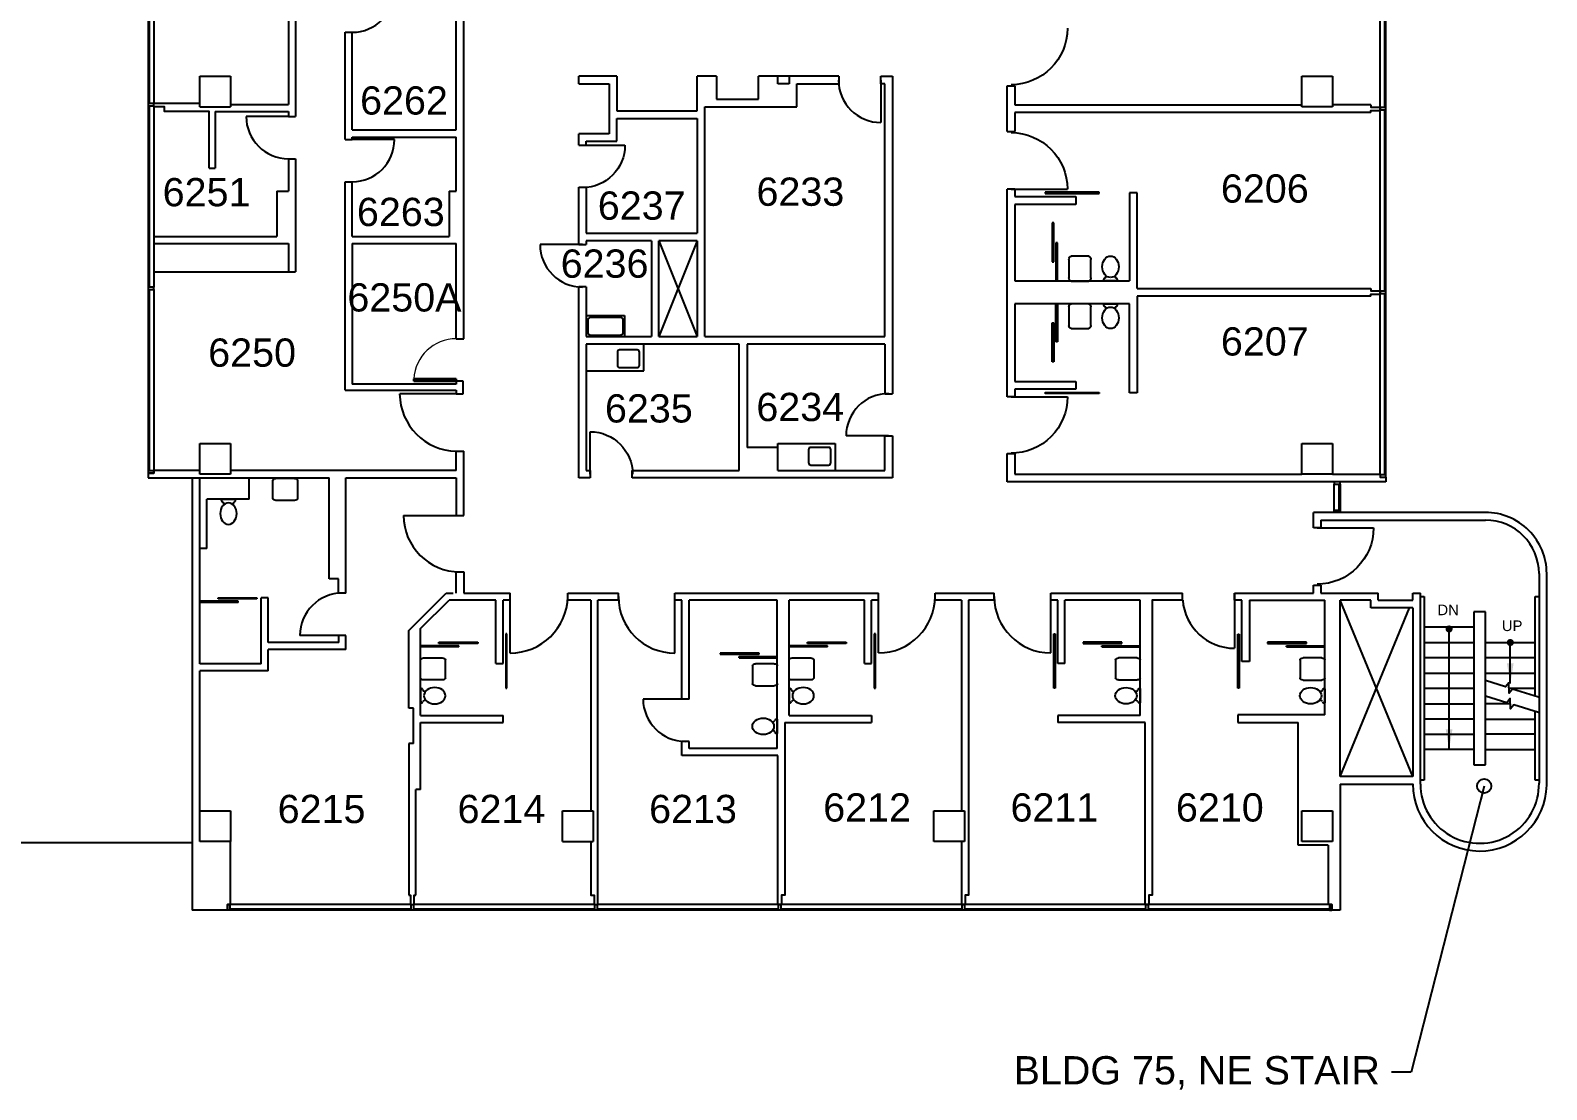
# Model space of a CAD drawing. Extents: x 2546 to 7662, y 1483 to 4928.
# Drawn here: x 6374 to 7662, y 1508 to 2408 of the extents above; entities that cross this region are included whole.
import ezdxf

# ---------------------------------------------------------------- set-up
doc = ezdxf.new("R2010")
doc.units = 0
doc.header["$LTSCALE"] = 150
doc.header["$MEASUREMENT"] = 0
doc.layers.get('0').update_dxf_attribs({"linetype": 'CONTINUOUS'})
for name, color, linetype in [('A-ANNO-TEXT', 4, 'CONTINUOUS'), ('A-ANNO-TEXT-STAIR', 4, 'CONTINUOUS'), ('A-ANNO-TX192', 4, 'CONTINUOUS'), ('A-COLS', 5, 'CONTINUOUS'), ('A-DOOR', 2, 'CONTINUOUS'), ('A-FLOR-CASE', 3, 'CONTINUOUS'), ('A-FLOR-HRAL', 1, 'CONTINUOUS'), ('A-FLOR-PFIX', 2, 'CONTINUOUS'), ('A-FLOR-STRS', 2, 'CONTINUOUS'), ('A-GLAZ', 2, 'CONTINUOUS'), ('A-GLAZ-SILL', 1, 'CONTINUOUS'), ('A-ROOF-LEVL-FINE', 1, 'CONTINUOUS'), ('A-SHFT', 1, 'CONTINUOUS'), ('A-WALL-FULL', 6, 'CONTINUOUS'), ('A-WALL-PRHT', 3, 'CONTINUOUS')]:
    doc.layers.add(name, color=color, linetype=linetype)
doc.styles.add('ARIAL', font='arial.ttf')
doc.styles.get("Standard").update_dxf_attribs({"font": 'simplex'})
doc.dimstyles.new('DIM-96', dxfattribs={"dimscale": 96, "dimtxt": 0.18, "dimasz": 0.18, "dimexe": 0.18, "dimexo": 0.0625, "dimgap": 0.09, "dimtad": 0, "dimtih": 1, "dimtoh": 1, "dimdec": 4, "dimzin": 0, "dimdsep": 46, "dimlunit": 4, "dimtxsty": 'Standard', "dimcen": 0.09, "dimadec": 0, "dimazin": 0, "dimtfac": 1, "dimtdec": 4, "dimtofl": 0, "dimtmove": 2, "dimatfit": 3, "dimfxl": 0, "dimtolj": 1, "dimtzin": 0, "dimarcsym": 0})
doc.dimstyles.new('DIM1-4', dxfattribs={"dimscale": 48, "dimtxt": 0.09375, "dimasz": 0.125, "dimexe": 0.125, "dimexo": 0.09375, "dimgap": 0, "dimtad": 1, "dimdec": 4, "dimzin": 7, "dimdsep": 46, "dimlunit": 4, "dimtxsty": 'Standard', "dimcen": 2.25, "dimdle": 1.5, "dimadec": 0, "dimazin": 0, "dimtfac": 1, "dimtdec": 4, "dimtix": 1, "dimtofl": 0, "dimtmove": 2, "dimatfit": 3, "dimfxl": 0, "dimtolj": 1, "dimtzin": 0, "dimarcsym": 0})

# ---------------------------------------------------------------- blocks, each defined once
blk = doc.blocks.new('SINK', base_point=(7666.5, 954))
for p, q in [((7672.5, 954), (7660.5, 954)), ((7659, 952.5), (7659, 943.5)), ((7674, 943.5), (7674, 952.5)), ((7660.5, 942), (7672.5, 942))]:
    blk.add_line(p, q)
for centre, start, end in [((7660.5, 952.5), 90, 180), ((7672.5, 952.5), 0, 90), ((7660.5, 943.5), 180, 270), ((7672.5, 943.5), 270, 0)]:
    blk.add_arc(centre, 1.5, start, end)
blk = doc.blocks.new('ELLIPSE', base_point=(7228, 910))
blk.add_circle((7228, 910), 6)
blk = doc.blocks.new('endglaz')
blk.add_line((0, -4), (154, -4))
blk.add_lwpolyline([(156, -5), (156, 0), (154, 0), (154, -5)], close=True)
at = {"layer": 'A-GLAZ-SILL'}
for p, q in [((0, 0), (154, 0)), ((0, -5), (154, -5))]:
    blk.add_line(p, q, dxfattribs=at)
blk = doc.blocks.new('Single-Flush - 36_ x 84_-0-EXPANDED FLOOR PLAN')
at = {"layer": 'A-DOOR', "lineweight": 30}
for p, q in [((16, -3), (16, -39)), ((18, -3), (16, -3)), ((18, -3), (18, -39)), ((18, -39), (16, -39))]:
    blk.add_line(p, q, dxfattribs=at)
at = {"layer": 'A-DOOR', "lineweight": 9}
blk.add_arc((18, -3), 36.1, 180, 266.8211, dxfattribs=at)

msp = doc.modelspace()

# ---------------------------------------------------------------- linework, layer by layer
at = {"layer": 'A-ANNO-TEXT', "const_width": 3}
for points in [[(7579.1, 1898, 1), (7579.1, 1901, 1)], [(7631.1, 1886.5, 1), (7631.1, 1889.5, 1)]]:
    msp.add_lwpolyline(points, format="xyb", close=True, dxfattribs=at)
at = {"layer": 'A-ANNO-TEXT', "linetype": 'Continuous'}
for points in [[(7655.1, 1841.6), (7632.9, 1848.5), (7630.2, 1845), (7629.8, 1853.8), (7627.1, 1850.3), (7610, 1855.6)], [(7655.1, 1828.6), (7634, 1835.1), (7631.3, 1831.6), (7630.9, 1840.4), (7628.3, 1836.9), (7610, 1842.5)]]:
    msp.add_lwpolyline(points, dxfattribs=at)
at = {"layer": 'A-COLS'}
for p, q in [((6518, 2343), (6518, 2369)), ((6518, 2369), (6544, 2369)), ((6544, 2369), (6544, 2343)), ((7454, 2343), (7454, 2369)), ((7454, 2369), (7480, 2369)), ((7480, 2369), (7480, 2343)), ((6518, 2343), (6544, 2343)), ((7480, 2343), (7454, 2343)), ((6518, 2031), (6518, 2057)), ((6518, 2057), (6544, 2057)), ((6544, 2057), (6544, 2031)), ((7454, 2031), (7454, 2057)), ((7454, 2057), (7480, 2057)), ((7480, 2057), (7480, 2031)), ((6544, 2031), (6518, 2031)), ((7480, 2031), (7454, 2031)), ((6518, 1719), (6518, 1745)), ((6518, 1745), (6544, 1745)), ((6544, 1745), (6544, 1719)), ((6826, 1745), (6852, 1745)), ((6826, 1719), (6826, 1745)), ((6852, 1745), (6852, 1719)), ((7141.5, 1719), (7141.5, 1745)), ((7141.5, 1745), (7167.5, 1745)), ((7167.5, 1745), (7167.5, 1719)), ((7454, 1719), (7454, 1745)), ((7454, 1745), (7480, 1745)), ((7480, 1745), (7480, 1719)), ((6544, 1719), (6518, 1719)), ((6826, 1719), (6852, 1719)), ((7167.5, 1719), (7141.5, 1719)), ((7480, 1719), (7454, 1719))]:
    msp.add_line(p, q, dxfattribs=at)
at = {"layer": 'A-DOOR'}
for p, q in [((7096.5, 2365.8), (7096.5, 2329.8)), ((6593.3, 2335), (6557.3, 2335)), ((6683.3, 2315.4), (6647.3, 2315.4)), ((6843, 2310.5), (6879, 2310.5)), ((7207, 2273.2), (7255, 2273.2)), ((7282, 2270.5), (7236, 2270.5)), ((7236, 2270.5), (7236, 2269.5)), ((7236, 2269.5), (7282, 2269.5)), ((7282, 2269.5), (7282, 2270.5)), ((7243.3, 2244.5), (7242, 2244.5)), ((7242, 2244.5), (7242, 2211.5)), ((7243.3, 2211.5), (7243.3, 2244.5)), ((6843, 2226), (6807, 2226)), ((7246.5, 2227.5), (7245, 2227.5)), ((7245, 2227.5), (7245, 2195.2)), ((7246.5, 2195.2), (7246.5, 2227.5)), ((7242, 2211.5), (7243.3, 2211.5)), ((7245, 2195.2), (7246.5, 2195.2)), ((7245, 2143.5), (7245, 2175.8)), ((7245, 2175.8), (7246.5, 2175.8)), ((7246.5, 2175.8), (7246.5, 2143.5)), ((7242, 2126.5), (7242, 2159.5)), ((7242, 2159.5), (7243.3, 2159.5)), ((7243.3, 2159.5), (7243.3, 2126.5)), ((7246.5, 2143.5), (7245, 2143.5)), ((7243.3, 2126.5), (7242, 2126.5)), ((7236, 2099.5), (7236, 2100.5)), ((7236, 2100.5), (7282, 2100.5)), ((7282, 2099.5), (7236, 2099.5)), ((7282, 2100.5), (7282, 2099.5)), ((6735.7, 2099.2), (6687.8, 2099.2)), ((7207, 2096.8), (7255, 2096.8)), ((6849.5, 2031), (6849.5, 2067)), ((7103, 2063.5), (7067, 2063.5)), ((6691, 1996), (6739, 1996)), ((7467, 1985.5), (7515, 1985.5)), ((6550.5, 1923), (6518, 1923)), ((6550.5, 1922), (6518, 1922)), ((6533.5, 1925), (6533.5, 1926)), ((6533.5, 1926), (6566.5, 1926)), ((6566.5, 1925), (6533.5, 1925)), ((6550.5, 1922), (6550.5, 1923)), ((6566.5, 1926), (6566.5, 1925)), ((6781.5, 1879), (6781.5, 1927)), ((6921.5, 1879), (6921.5, 1927)), ((7094.5, 1879.2), (7094.5, 1927.2)), ((7240.7, 1879.2), (7240.7, 1927.2)), ((7396.8, 1930), (7396.8, 1883.2)), ((6639, 1894), (6603, 1894)), ((6777.8, 1895.3), (6777.8, 1849.3)), ((6778.8, 1895.3), (6777.8, 1895.3)), ((6778.8, 1849.3), (6778.8, 1895.3)), ((7091.8, 1895.3), (7090.8, 1895.3)), ((7090.8, 1895.3), (7090.8, 1849.3)), ((7091.8, 1849.3), (7091.8, 1895.3)), ((7243.5, 1849.3), (7243.5, 1895.3)), ((7243.5, 1895.3), (7244.5, 1895.3)), ((7244.5, 1895.3), (7244.5, 1849.3)), ((7399.8, 1895.2), (7400.8, 1895.2)), ((7399.8, 1849.2), (7399.8, 1895.2)), ((7400.8, 1895.2), (7400.8, 1849.2)), ((6738, 1885.3), (6705.5, 1885.3)), ((6738, 1884.3), (6705.5, 1884.3)), ((6721, 1888.3), (6754, 1888.3)), ((6721, 1887.3), (6721, 1888.3)), ((6754, 1887.3), (6721, 1887.3)), ((6738, 1884.3), (6738, 1885.3)), ((6754, 1888.3), (6754, 1887.3)), ((7051, 1885.3), (7018.5, 1885.3)), ((7051, 1884.3), (7018.5, 1884.3)), ((7034, 1887.3), (7034, 1888.3)), ((7034, 1888.3), (7067, 1888.3)), ((7067, 1887.3), (7034, 1887.3)), ((7051, 1884.3), (7051, 1885.3)), ((7067, 1888.3), (7067, 1887.3)), ((7301.2, 1888.3), (7268.2, 1888.3)), ((7268.2, 1888.3), (7268.2, 1887.3)), ((7268.2, 1887.3), (7301.2, 1887.3)), ((7284.2, 1885.3), (7316.7, 1885.3)), ((7284.2, 1884.3), (7284.2, 1885.3)), ((7284.2, 1884.3), (7316.7, 1884.3)), ((7301.2, 1887.3), (7301.2, 1888.3)), ((7458, 1888.2), (7425, 1888.2)), ((7425, 1888.2), (7425, 1887.2)), ((7425, 1887.2), (7458, 1887.2)), ((7441, 1884.2), (7441, 1885.2)), ((7441, 1885.2), (7473.5, 1885.2)), ((7441, 1884.2), (7473.5, 1884.2)), ((7458, 1887.2), (7458, 1888.2)), ((6993, 1879), (6960, 1879)), ((6960, 1879), (6960, 1878)), ((6960, 1878), (6993, 1878)), ((6976, 1876), (7008.5, 1876)), ((6976, 1875), (6976, 1876)), ((6976, 1875), (7008.5, 1875)), ((6993, 1878), (6993, 1879)), ((6777.8, 1849.3), (6778.8, 1849.3)), ((7090.8, 1849.3), (7091.8, 1849.3)), ((7244.5, 1849.3), (7243.5, 1849.3)), ((7400.8, 1849.2), (7399.8, 1849.2)), ((6930.5, 1840), (6894.5, 1840))]:
    msp.add_line(p, q, dxfattribs=at)
for centre, radius, start, end in [((6647.3, 2442.4), 36, 270, 0), ((6593.3, 2335), 36, 180, 270), ((6647.3, 2315.4), 36, 270, 0), ((6739, 1996), 48, 180, 270), ((6639, 1894), 36, 90, 180), ((6781.6, 1927.9), 48.9, 269.8298, 358.9889), ((6921.5, 1927), 48, 180, 270), ((7094.5, 1927.2), 48, 270, 0), ((7240.7, 1927.2), 48, 180, 270), ((7396.8, 1927.2), 44.1, 184.1051, 270), ((6930.5, 1840), 36, 180, 270)]:
    msp.add_arc(centre, radius, start, end, dxfattribs=at)
at = {"layer": 'A-DOOR', "extrusion": (0, 0, -1)}
for centre, major_axis, ratio, start_param, end_param in [((7207, 2409.8), (33.9, 33.9), 1, 0.785398, 2.356194), ((7207, 2273.2), (33.9, 33.9), 1, -0.785398, 0.785398), ((6843, 2310.5), (25.5, 25.5), 1, 0.785398, 2.356194), ((7206.9, 2096.6), (-46.8, 10.9), 0.994185, 2.90689, 4.482895), ((6849.5, 2031), (-25.5, 25.5), 1, 0.785398, 2.356194), ((7467, 1985.5), (33.9, 33.9), 1, 0.785398, 2.356194)]:
    msp.add_ellipse(centre, major_axis=major_axis, ratio=ratio, start_param=start_param, end_param=end_param, dxfattribs=at)
at = {"layer": 'A-DOOR'}
for centre, major_axis, ratio, start_param, end_param in [((7096.5, 2365.8), (-25.5, 25.5), 1, 0.785398, 2.356194), ((6843, 2226), (-25.5, 25.5), 1, 0.785398, 2.356194), ((7103, 2063.5), (25.5, 25.5), 1, 0.785398, 2.356194), ((6735.7, 2099.2), (-18.7, 45.2), 0.978311, 1.18579, 2.741081)]:
    msp.add_ellipse(centre, major_axis=major_axis, ratio=ratio, start_param=start_param, end_param=end_param, dxfattribs=at)
at = {"layer": 'A-FLOR-CASE'}
for p, q in [((6479, 2203), (6593.7, 2203)), ((6895, 2118.8), (6895, 2141.5)), ((6846.2, 2118.8), (6895, 2118.8)), ((7008.8, 2057), (7057.5, 2057)), ((7008.8, 2053.8), (7008.8, 2057)), ((7057.5, 2057), (7057.5, 2034.2))]:
    msp.add_line(p, q, dxfattribs=at)
at = {"layer": 'A-FLOR-HRAL'}
for p, q in [((7554.8, 1927), (7558, 1927)), ((7558, 1927), (7558, 1771)), ((7652.2, 1927), (7655.5, 1927)), ((7652.2, 1842.5), (7652.2, 1927)), ((7652.2, 1771), (7652.2, 1829.5)), ((7558, 1771), (7554.8, 1771)), ((7655.5, 1771), (7652.2, 1771))]:
    msp.add_line(p, q, dxfattribs=at)
at = {"layer": 'A-FLOR-PFIX'}
for p, q in [((7273, 2216.1), (7258, 2216.1)), ((7256.1, 2213.5), (7256.1, 2197.7)), ((7274.9, 2197.7), (7274.9, 2213.5)), ((7258, 2195.1), (7273, 2195.1)), ((7297.5, 2195.2), (7285.5, 2195.2)), ((6846.2, 2165.9), (6878.8, 2165.9)), ((6878.8, 2165.9), (6878.8, 2148)), ((7256.1, 2173.1), (7256.1, 2157.4)), ((7273, 2175.8), (7258, 2175.8)), ((7274.9, 2157.4), (7274.9, 2173.1)), ((7285.5, 2175.8), (7297.5, 2175.8)), ((7258, 2154.8), (7273, 2154.8)), ((6580, 2010.6), (6580, 2025.6)), ((6582.6, 2027.5), (6598.4, 2027.5)), ((6601, 2025.6), (6601, 2010.6)), ((6548.3, 2009.5), (6536.3, 2009.5)), ((6598.4, 2008.7), (6582.6, 2008.7)), ((6705.5, 1858.1), (6705.5, 1873.1)), ((6708.1, 1875), (6723.9, 1875)), ((6726.5, 1873.1), (6726.5, 1858.1)), ((6987.5, 1868.1), (6987.5, 1853.1)), ((7005.9, 1870), (6990.1, 1870)), ((7008.5, 1853.1), (7008.5, 1868.1)), ((7018.5, 1858.1), (7018.5, 1873.1)), ((7021.1, 1875), (7036.9, 1875)), ((7039.5, 1873.1), (7039.5, 1858.1)), ((7295.8, 1873.1), (7295.8, 1858.1)), ((7314.1, 1875), (7298.4, 1875)), ((7316.7, 1858.1), (7316.7, 1873.1)), ((7452.5, 1873), (7452.5, 1858)), ((7470.9, 1874.9), (7455.1, 1874.9)), ((7473.5, 1858), (7473.5, 1873)), ((6723.9, 1856.2), (6708.1, 1856.2)), ((7036.9, 1856.2), (7021.1, 1856.2)), ((7298.4, 1856.2), (7314.1, 1856.2)), ((7455.1, 1856.1), (7470.9, 1856.1)), ((6705.5, 1848.8), (6705.5, 1836.8)), ((6990.1, 1851.2), (7005.9, 1851.2)), ((7018.5, 1848.8), (7018.5, 1836.8)), ((7316.7, 1848.8), (7316.7, 1836.8)), ((7473.5, 1848.7), (7473.5, 1836.7)), ((7008.5, 1822.8), (7008.5, 1810.8))]:
    msp.add_line(p, q, dxfattribs=at)
for centre, radius, start, end in [((7287, 2195.7), 1.58, 108.4349, 198.4349), ((7285.8, 2198.9), 1.79, 291.7988, 48.2571), ((7297.2, 2198.9), 1.83, 134.344, 247.6996), ((7296, 2195.7), 1.58, 341.5651, 71.5651), ((7287, 2175.3), 1.58, 161.5651, 251.5651), ((7285.8, 2172.1), 1.83, 314.344, 67.6996), ((7297.2, 2172.1), 1.79, 111.7988, 228.2571), ((7296, 2175.3), 1.58, 288.4349, 18.4349), ((6537.8, 2009), 1.58, 161.565, 251.565), ((6546.8, 2009), 1.58, 288.4349, 18.4349), ((6536.7, 2005.8), 1.79, 311.7429, 68.2012), ((6548, 2005.8), 1.83, 112.3004, 225.656), ((6706, 1847.3), 1.58, 18.4349, 108.4349), ((6709.2, 1848.5), 1.83, 202.3004, 315.656), ((7019, 1847.3), 1.58, 18.4349, 108.4349), ((7022.2, 1848.5), 1.83, 202.3004, 315.656), ((7313.1, 1848.5), 1.83, 224.344, 337.6996), ((7316.3, 1847.3), 1.58, 71.5651, 161.5651), ((7469.8, 1848.4), 1.83, 224.344, 337.6996), ((7473, 1847.2), 1.58, 71.5651, 161.5651), ((6706, 1838.3), 1.58, 251.5651, 341.5651), ((6709.2, 1837.2), 1.79, 41.7429, 158.2012), ((7019, 1838.3), 1.58, 251.5651, 341.5651), ((7022.2, 1837.2), 1.79, 41.7429, 158.2012), ((7313.1, 1837.2), 1.79, 21.7988, 138.2571), ((7316.3, 1838.3), 1.58, 198.4349, 288.4349), ((7469.8, 1837.1), 1.79, 21.7988, 138.2571), ((7473, 1838.2), 1.58, 198.4349, 288.4349), ((7004.8, 1822.5), 1.83, 224.344, 337.6996), ((7008, 1821.3), 1.58, 71.5651, 161.5651), ((7004.8, 1811.2), 1.79, 21.7988, 138.2571), ((7008, 1812.3), 1.58, 198.4349, 288.4349)]:
    msp.add_arc(centre, radius, start, end, dxfattribs=at)
at = {"layer": 'A-FLOR-PFIX', "extrusion": (0, 0, -1)}
for centre, major_axis, start_param, end_param in [((7258, 2213.5), (0, 2.62), -1.570796, 0), ((7273, 2213.5), (0, 2.62), 0, 1.570796), ((7258, 2197.7), (0, 2.62), 3.141593, 4.712389), ((7273, 2197.7), (0, 2.62), 1.570796, 3.141593), ((7258, 2173.1), (0, 2.62), -1.570796, 0), ((7273, 2173.1), (0, 2.62), 0, 1.570796), ((7258, 2157.4), (0, 2.62), 3.141593, 4.712389), ((7273, 2157.4), (0, 2.62), 1.570796, 3.141593), ((6582.6, 2025.6), (-2.62, 0), 0, 1.570796), ((6598.4, 2025.6), (-2.62, 0), 1.570796, 3.141593), ((6582.6, 2010.6), (-2.62, 0), 4.712389, 6.283185), ((6598.4, 2010.6), (-2.62, 0), 3.141593, 4.712389), ((6708.1, 1873.1), (-2.62, 0), 0, 1.570796), ((6723.9, 1873.1), (-2.62, 0), 1.570796, 3.141593), ((6990.1, 1868.1), (2.62, 0), 3.141593, 4.712389), ((7005.9, 1868.1), (2.62, 0), -1.570796, 0), ((7021.1, 1873.1), (-2.62, 0), 0, 1.570796), ((7036.9, 1873.1), (-2.62, 0), 1.570796, 3.141593), ((7298.4, 1873.1), (2.62, 0), 3.141593, 4.712389), ((7314.1, 1873.1), (2.62, 0), -1.570796, 0), ((7455.1, 1873), (2.62, 0), 3.141593, 4.712389), ((7470.9, 1873), (2.62, 0), 4.712389, 6.283185), ((6708.1, 1858.1), (-2.62, 0), 4.712389, 6.283185), ((6723.9, 1858.1), (-2.62, 0), 3.141593, 4.712389), ((7021.1, 1858.1), (-2.62, 0), 4.712389, 6.283185), ((7036.9, 1858.1), (-2.62, 0), 3.141593, 4.712389), ((7298.4, 1858.1), (2.62, 0), 1.570796, 3.141593), ((7314.1, 1858.1), (2.62, 0), 0, 1.570796), ((7455.1, 1858), (2.62, 0), 1.570796, 3.141593), ((7470.9, 1858), (2.62, 0), 0, 1.570796), ((6990.1, 1853.1), (2.62, 0), 1.570796, 3.141593), ((7005.9, 1853.1), (2.62, 0), 0, 1.570796)]:
    msp.add_ellipse(centre, major_axis=major_axis, ratio=0.714286, start_param=start_param, end_param=end_param, dxfattribs=at)
msp.add_ellipse((6542.3, 1997.5), major_axis=(0, 9.15), ratio=0.762295, dxfattribs=at)
at = {"layer": 'A-FLOR-STRS'}
for p, q in [((7600.2, 1901), (7558, 1901)), ((7558, 1888), (7600.2, 1888)), ((7610, 1888), (7652.2, 1888)), ((7600.2, 1875), (7558, 1875)), ((7652.2, 1875), (7610, 1875)), ((7558, 1862), (7600.2, 1862)), ((7610, 1862), (7652.2, 1862)), ((7600.2, 1849), (7558, 1849)), ((7652.2, 1849), (7630, 1849)), ((7558, 1836), (7600.2, 1836)), ((7631.1, 1836), (7610, 1836)), ((7600.2, 1823), (7558, 1823)), ((7610, 1823), (7652.2, 1823)), ((7558, 1810), (7600.2, 1810)), ((7652.2, 1810), (7610, 1810)), ((7600.2, 1797), (7558, 1797)), ((7610, 1797), (7652.2, 1797))]:
    msp.add_line(p, q, dxfattribs=at)
at = {"layer": 'A-GLAZ'}
msp.add_line((7485.5, 2022.5), (7485.5, 2000.5), dxfattribs=at)
for points in [[(7486.5, 2024.5), (7481.5, 2024.5), (7481.5, 2022.5), (7486.5, 2022.5)], [(7520.5, 2028.4), (7525.5, 2028.4), (7525.5, 2030.4), (7520.5, 2030.4)], [(7486.5, 1998.5), (7481.5, 1998.5), (7481.5, 2000.5), (7486.5, 2000.5)], [(7479.5, 1660.5), (7479.5, 1665.5), (7477.5, 1665.5), (7477.5, 1660.5)]]:
    msp.add_lwpolyline(points, close=True, dxfattribs=at)
at = {"layer": 'A-GLAZ-SILL'}
for p, q in [((7481.5, 2000.5), (7481.5, 2022.5)), ((7486.5, 2022.5), (7486.5, 2000.5))]:
    msp.add_line(p, q, dxfattribs=at)
at = {"layer": 'A-ROOF-LEVL-FINE'}
msp.add_line((5614.5, 1718), (6511.5, 1718), dxfattribs=at)
at = {"layer": 'A-SHFT'}
for p, q in [((6908, 2229.2), (6940.5, 2148)), ((6940.5, 2229.2), (6908, 2148)), ((7548.2, 1774.2), (7486.5, 1924)), ((7486.5, 1774.2), (7545.6, 1917.5))]:
    msp.add_line(p, q, dxfattribs=at)
at = {"layer": 'A-WALL-FULL'}
for p, q in [((6742.2, 2146), (6742.2, 2651.8)), ((6593.3, 2491), (6593.3, 2345)), ((6599.3, 2491), (6599.3, 2335)), ((6735.7, 2323.4), (6735.7, 2444.4)), ((6641.3, 2315.4), (6641.3, 2406.4)), ((6641.3, 2406.4), (6647.3, 2406.4)), ((6647.3, 2323.4), (6647.3, 2406.4)), ((6839.8, 2362.5), (6839.8, 2369)), ((6872.2, 2369), (6839.8, 2369)), ((6839.8, 2362.5), (6865.8, 2362.5)), ((6865.8, 2362.5), (6865.8, 2320.2)), ((6872.2, 2369), (6872.2, 2339.8)), ((6956.8, 2369), (6940.5, 2369)), ((6940.5, 2339.8), (6940.5, 2369)), ((6956.8, 2369), (6956.8, 2349.5)), ((6992.5, 2349.5), (6992.5, 2369)), ((7060.8, 2369), (6992.5, 2369)), ((7008.8, 2362.5), (7008.8, 2369)), ((7018.5, 2362.5), (7008.8, 2362.5)), ((7018.5, 2369), (7018.5, 2362.5)), ((7025, 2362.5), (7060.8, 2362.5)), ((7025, 2343), (7025, 2362.5)), ((7060.8, 2369), (7060.8, 2362.5)), ((7096.5, 2369), (7106.2, 2369)), ((7096.5, 2362.5), (7096.5, 2369)), ((7099.8, 2362.5), (7096.5, 2362.5)), ((7099.8, 2148), (7099.8, 2362.5)), ((7106.2, 2369), (7106.2, 2099.2)), ((7203.8, 2322), (7203.8, 2361)), ((7203.8, 2361), (7210.2, 2361)), ((7210.2, 2361), (7210.2, 2344.8)), ((6479, 2346.2), (6518, 2346.2)), ((6544, 2345), (6593.3, 2345)), ((6956.8, 2349.5), (6992.5, 2349.5)), ((7210.2, 2344.8), (7454, 2344.8)), ((7512.5, 2344.8), (7480, 2344.8)), ((6531, 2339), (6593.3, 2339)), ((6531, 2339), (6531, 2291)), ((6593.3, 2339), (6593.3, 2335)), ((6593.3, 2335), (6599.3, 2335)), ((6872.2, 2339.8), (6940.5, 2339.8)), ((6872.2, 2333.2), (6940.5, 2333.2)), ((6872.2, 2313.8), (6872.2, 2333.2)), ((6940.5, 2333.2), (6940.5, 2235.8)), ((6947, 2343), (7025, 2343)), ((6947, 2148), (6947, 2343)), ((7210.2, 2338.2), (7210.2, 2322)), ((7512.5, 2338.2), (7210.2, 2338.2)), ((6647.3, 2323.4), (6735.7, 2323.4)), ((6839.8, 2310.5), (6839.8, 2320.2)), ((6865.8, 2320.2), (6839.8, 2320.2)), ((7203.8, 2322), (7210.2, 2322)), ((6641.3, 2315.4), (6647.3, 2315.4)), ((6647.3, 2317.4), (6735.7, 2317.4)), ((6647.3, 2315.4), (6647.3, 2317.4)), ((6735.7, 2271.5), (6735.7, 2317.4)), ((6839.8, 2310.5), (6846.2, 2310.5)), ((6846.2, 2313.8), (6872.2, 2313.8)), ((6846.2, 2310.5), (6846.2, 2313.8)), ((6593.3, 2299), (6593.3, 2271.5)), ((6593.3, 2299), (6599.3, 2299)), ((6599.3, 2299), (6599.3, 2203)), ((6526, 2291), (6531, 2291)), ((6583.5, 2271.5), (6593.3, 2271.5)), ((6583.5, 2271.5), (6583.5, 2233)), ((6641.3, 2102.5), (6641.3, 2279.4)), ((6641.3, 2279.4), (6647.3, 2279.4)), ((6647.3, 2233), (6647.3, 2279.4)), ((6729.8, 2271.5), (6729.8, 2233)), ((6729.8, 2271.5), (6735.8, 2271.5)), ((6839.8, 2226), (6839.8, 2274.8)), ((6839.8, 2274.8), (6846.2, 2274.8)), ((6846.2, 2274.8), (6846.2, 2235.8)), ((7210.2, 2273.2), (7203.8, 2273.2)), ((7203.8, 2096.8), (7203.8, 2273.2)), ((7210.2, 2273.2), (7210.2, 2266.8)), ((7307.7, 2270), (7307.7, 2195.2)), ((7314.2, 2270), (7307.7, 2270)), ((7314.2, 2188.8), (7314.2, 2270)), ((7210.2, 2266.8), (7262.2, 2266.8)), ((7210.2, 2260.2), (7210.2, 2195.2)), ((7262.2, 2260.2), (7210.2, 2260.2)), ((7262.2, 2266.8), (7262.2, 2260.2)), ((6479, 2233), (6583.5, 2233)), ((6647.3, 2233), (6729.8, 2233)), ((6846.2, 2235.8), (6940.5, 2235.8)), ((6846.2, 2229.2), (6846.2, 2226)), ((6901.5, 2229.2), (6846.2, 2229.2)), ((6901.5, 2229.2), (6901.5, 2148)), ((6908, 2148), (6908, 2229.2)), ((6940.5, 2229.2), (6908, 2229.2)), ((6940.5, 2229.2), (6940.5, 2148)), ((6479, 2227), (6593.3, 2227)), ((6593.3, 2227), (6593.3, 2203)), ((6647.3, 2227.1), (6647.3, 2107.5)), ((6647.3, 2227.1), (6735.7, 2227.1)), ((6735.7, 2146), (6735.7, 2227.1)), ((6839.8, 2226), (6846.2, 2226)), ((6593.3, 2203), (6599.3, 2203)), ((6846.2, 2190.2), (6839.8, 2190.2)), ((6839.8, 2027.8), (6839.8, 2190.2)), ((6846.2, 2190.2), (6846.2, 2148)), ((7210.2, 2195.2), (7307.7, 2195.2)), ((7314.2, 2188.8), (7512.5, 2188.8)), ((7512.5, 2182.2), (7314.2, 2182.2)), ((7314.2, 2182.2), (7314.2, 2100)), ((7307.7, 2175.8), (7210.2, 2175.8)), ((7210.2, 2175.8), (7210.2, 2109.8)), ((7307.7, 2100), (7307.7, 2175.8)), ((6735.7, 2146), (6742.2, 2146)), ((6846.2, 2148), (6901.5, 2148)), ((6976.2, 2141.5), (6846.2, 2141.5)), ((6846.2, 2141.5), (6846.2, 2034.2)), ((6908, 2148), (6940.5, 2148)), ((6947, 2148), (7099.8, 2148)), ((6976.2, 2034.2), (6976.2, 2141.5)), ((6982.8, 2141.5), (6982.8, 2053.8)), ((7099.8, 2141.5), (6982.8, 2141.5)), ((7099.8, 2141.5), (7099.8, 2099.2)), ((6641.3, 2102.5), (6735.8, 2102.5)), ((6735.8, 2107.5), (6647.3, 2107.5)), ((6735.8, 2110), (6735.8, 2107.5)), ((6741.6, 2110), (6735.8, 2110)), ((6735.8, 2102.5), (6735.8, 2099.2)), ((6741.6, 2099.2), (6741.6, 2110)), ((7210.2, 2109.8), (7262.2, 2109.8)), ((7262.2, 2103.2), (7210.2, 2103.2)), ((7210.2, 2103.2), (7210.2, 2096.8)), ((7262.2, 2109.8), (7262.2, 2103.2)), ((7314.2, 2100), (7307.7, 2100)), ((6735.8, 2099.2), (6741.6, 2099.2)), ((7099.8, 2099.2), (7106.2, 2099.2)), ((7210.2, 2096.8), (7203.8, 2096.8)), ((7099.8, 2063.5), (7106.2, 2063.5)), ((7099.8, 2034.2), (7099.8, 2063.5)), ((7106.2, 2063.5), (7106.2, 2027.8)), ((6735.7, 2034.2), (6735.7, 2050.5)), ((6735.7, 2050.5), (6742.2, 2050.5)), ((6742.2, 1996), (6742.2, 2050.5)), ((7008.8, 2053.8), (6982.8, 2053.8)), ((7008.8, 2034.2), (7008.8, 2053.8)), ((7203.8, 2024.5), (7203.8, 2048.7)), ((7203.8, 2048.7), (7210.3, 2048.7)), ((7210.3, 2048.7), (7210.2, 2031)), ((6474, 2027.8), (6627.7, 2027.8)), ((6518, 2034.2), (6479, 2034.2)), ((6511.5, 2027.8), (6511.5, 1660.5)), ((6518, 1870), (6518, 2027.8)), ((6735.7, 2034.2), (6544, 2034.2)), ((6627.7, 1942), (6627.7, 2027.8)), ((6642, 1930), (6642, 2027.8)), ((6642, 2027.8), (6735.7, 2027.8)), ((6735.7, 2027.8), (6735.7, 1996)), ((6849.5, 2027.8), (6839.8, 2027.8)), ((6846.2, 2034.2), (6849.5, 2034.2)), ((6849.5, 2034.2), (6849.5, 2027.8)), ((6885.2, 2027.8), (6885.2, 2034.2)), ((6885.2, 2034.2), (6976.2, 2034.2)), ((7106.2, 2027.8), (6885.2, 2027.8)), ((7008.8, 2034.2), (7099.8, 2034.2)), ((7525.5, 2024.5), (7203.8, 2024.5)), ((7210.2, 2031), (7454, 2031)), ((7480, 2031), (7520.5, 2031)), ((7463.8, 1985.5), (7463.8, 1998.5)), ((6735.7, 1996), (6742.2, 1996)), ((7470.2, 1985.5), (7463.8, 1985.5)), ((7470.2, 1992), (7470.2, 1985.5)), ((7470.2, 1992), (7610, 1992)), ((6735.7, 1930), (6735.7, 1948)), ((6735.7, 1948), (6742.2, 1948)), ((6742.2, 1948), (6742.2, 1930)), ((7655.5, 1946.5), (7655.5, 1768.6)), ((6635.7, 1942), (6627.7, 1942)), ((6635.7, 1930), (6635.7, 1942)), ((7463.8, 1930), (7463.8, 1936.8)), ((7463.8, 1936.8), (7470.2, 1936.8)), ((7470.2, 1936.8), (7470.2, 1930)), ((6570, 1870), (6570, 1926)), ((6576, 1926), (6570, 1926)), ((6576, 1888), (6576, 1926)), ((6642, 1930), (6635.7, 1930)), ((6695.5, 1898.3), (6727.2, 1930)), ((6705.5, 1899.8), (6729.7, 1924)), ((6727.2, 1930), (6733.3, 1930)), ((6769.5, 1924), (6729.7, 1924)), ((6742.2, 1930), (6781.5, 1930)), ((6769.5, 1870.1), (6769.5, 1924)), ((6781.5, 1924), (6775.5, 1924)), ((6775.5, 1870.1), (6775.5, 1924)), ((6781.5, 1924), (6781.5, 1930)), ((6830.5, 1924), (6830.5, 1930)), ((6830.5, 1930), (6873.5, 1930)), ((6850, 1924), (6830.5, 1924)), ((6873.5, 1924), (6856, 1924)), ((6856, 1665.5), (6856, 1924)), ((6873.5, 1924), (6873.5, 1930)), ((6921.5, 1924), (6921.5, 1930)), ((6921.5, 1930), (7094.5, 1930)), ((6927.5, 1924), (6921.5, 1924)), ((6927.5, 1840), (6927.5, 1924)), ((7008.5, 1924), (6933.5, 1924)), ((6933.5, 1840), (6933.5, 1924)), ((7008.5, 1798), (7008.5, 1924)), ((7082.5, 1924), (7018.5, 1924)), ((7018.5, 1826.1), (7018.5, 1924)), ((7082.5, 1870.1), (7082.5, 1924)), ((7088.5, 1870.1), (7088.5, 1924)), ((7094.5, 1924), (7088.5, 1924)), ((7094.5, 1924), (7094.5, 1930)), ((7142.5, 1924), (7142.5, 1930)), ((7142.5, 1930), (7192.8, 1930)), ((7165, 1924), (7142.5, 1924)), ((7165, 1924), (7165, 1745)), ((7192.8, 1924), (7171, 1924)), ((7192.8, 1924), (7192.8, 1930)), ((7240.7, 1924), (7240.7, 1930)), ((7240.7, 1930), (7352.7, 1930)), ((7246.7, 1924.1), (7240.7, 1924.1)), ((7246.7, 1870.1), (7246.7, 1924.1)), ((7252.7, 1870.1), (7252.7, 1924)), ((7316.7, 1924), (7252.7, 1924)), ((7316.7, 1826.1), (7316.7, 1924)), ((7352.7, 1924), (7352.7, 1930)), ((7396.8, 1924), (7396.8, 1930)), ((7396.8, 1930), (7463.8, 1930)), ((7403, 1924), (7396.8, 1924)), ((7403, 1872), (7403, 1924)), ((7409.5, 1924), (7409.5, 1872)), ((7409.5, 1924), (7473.5, 1924)), ((7470.2, 1930), (7519, 1930)), ((7473.5, 1826.5), (7473.5, 1924)), ((7486.5, 1774.2), (7486.5, 1924)), ((7512.5, 1924), (7486.5, 1924)), ((7512.5, 1917.5), (7512.5, 1924)), ((7519, 1924), (7519, 1930)), ((7519, 1924), (7548.2, 1924)), ((7548.2, 1924), (7548.2, 1929.8)), ((7548.2, 1929.8), (7554.8, 1929.8)), ((7554.8, 1767.8), (7554.8, 1929.8)), ((7548.2, 1917.5), (7512.5, 1917.5)), ((7548.2, 1917.5), (7548.2, 1774.2)), ((7610, 1914), (7600.2, 1914)), ((7600.2, 1914), (7600.2, 1784)), ((7610, 1784), (7610, 1914)), ((6642, 1894), (6636, 1894)), ((6636, 1888), (6636, 1894)), ((6642, 1882), (6642, 1894)), ((6695.5, 1832.3), (6695.5, 1898.3)), ((6705.5, 1826.1), (6705.5, 1899.8)), ((6636, 1888), (6576, 1888)), ((6642, 1882), (6576, 1882)), ((6576, 1864), (6576, 1882)), ((6570, 1870), (6518, 1870)), ((6769.5, 1870.1), (6775.5, 1870.1)), ((7082.5, 1870.1), (7088.5, 1870.1)), ((7252.7, 1870.1), (7246.7, 1870.1)), ((7409.5, 1872), (7403, 1872)), ((6518, 1745), (6518, 1864)), ((6576, 1864), (6518, 1864)), ((6699.5, 1832.3), (6695.5, 1832.3)), ((6699.5, 1802.3), (6699.5, 1832.3)), ((6933.5, 1840), (6927.5, 1840)), ((6705.5, 1826.1), (6775.5, 1826.1)), ((6705.5, 1763), (6705.5, 1820.1)), ((6705.5, 1820.1), (6775.5, 1820.1)), ((6775.5, 1820.1), (6775.5, 1826.1)), ((7015, 1820.1), (7088.5, 1820.1)), ((7018.5, 1826.1), (7088.5, 1826.1)), ((7088.5, 1826.1), (7088.5, 1820.1)), ((7316.7, 1826.1), (7246.7, 1826.1)), ((7246.7, 1826.1), (7246.7, 1820.1)), ((7321, 1820.1), (7246.7, 1820.1)), ((7321, 1665.5), (7321, 1820.1)), ((7399.8, 1826.5), (7399.8, 1820)), ((7473.5, 1826.5), (7399.8, 1826.5)), ((7399.8, 1820), (7450.8, 1820)), ((7450.8, 1715.8), (7450.8, 1820)), ((6927.5, 1792), (6927.5, 1804)), ((6933.5, 1804), (6927.5, 1804)), ((6933.5, 1798), (6933.5, 1804)), ((6699.5, 1802.3), (6695.5, 1802.3)), ((6695.5, 1802.3), (6695.5, 1673.5)), ((7009, 1792), (6927.5, 1792)), ((7008.5, 1798), (6933.5, 1798)), ((7009, 1665.5), (7009, 1792)), ((7600.2, 1784), (7610, 1784)), ((7548.2, 1774.2), (7486.5, 1774.2)), ((7486.5, 1767.8), (7486.5, 1660.5)), ((6705.5, 1763), (6701.5, 1763)), ((6701.5, 1673.5), (6701.5, 1763)), ((6544, 1665.5), (6544, 1719)), ((7165, 1719), (7165, 1665.5)), ((7476.5, 1715.8), (7450.8, 1715.8)), ((7476.5, 1715.8), (7476.5, 1665.5)), ((6544, 1665.5), (6541.5, 1665.5)), ((6541.5, 1665.5), (6541.5, 1660.5)), ((7477, 1665.5), (7479.5, 1665.5)), ((7479.5, 1665.5), (7479.5, 1660.5)), ((6541.5, 1660.5), (6511.5, 1660.5)), ((7486.5, 1660.5), (7479.5, 1660.5))]:
    msp.add_line(p, q, dxfattribs=at)
for points in [[(6526, 2291), (6526, 2339), (6488, 2339), (6488, 2343.2), (6479, 2343.2), (6479, 2346.2)], [(7512.5, 2344.8), (7512.5, 2342.9), (7520.5, 2342.9), (7520.5, 2339.9)], [(7512.5, 2338.2), (7512.5, 2339.9), (7520.5, 2339.9), (7520.5, 2342.9)], [(7512.5, 2188.8), (7512.5, 2186.9), (7520.5, 2186.9), (7520.5, 2183.9)], [(7512.5, 2182.2), (7512.5, 2183.9), (7520.5, 2183.9), (7520.5, 2186.9)], [(6479, 2034.2), (6479, 2031.8), (6474, 2031.8), (6474, 2027.8)], [(7520.5, 2031), (7520.5, 2028.4), (7525.5, 2028.4), (7525.5, 2024.5)], [(6850, 1924), (6850, 1745)], [(7171, 1924), (7171, 1673.5), (7168, 1673.5), (7168, 1665.5), (7165, 1665.5)], [(7352.7, 1924), (7327, 1924), (7327, 1673.5), (7324, 1673.5), (7324, 1665.5), (7321, 1665.5)], [(7015, 1820.1), (7015, 1673.5), (7012, 1673.5), (7012, 1665.5), (7009, 1665.5)], [(6850, 1719), (6850, 1673.5), (6853, 1673.5), (6853, 1665.5), (6856, 1665.5)], [(6695.5, 1673.5), (6697, 1673.5), (6697, 1665.5), (6700, 1665.5), (6700, 1673.5), (6701.5, 1673.5)]]:
    msp.add_lwpolyline(points, dxfattribs=at)
msp.add_lwpolyline([(7486.5, 1767.8), (7548.2, 1767.8, 0.992405), (7662, 1766.9), (7662, 1946.5, 0.414214), (7610, 1998.5), (7463.8, 1998.5)], format="xyb", dxfattribs=at)
for centre, radius, start, end in [((7610, 1946.5), 45.5, 0, 90), ((7605.1, 1767.8), 50.4, 180, 0.9283)]:
    msp.add_arc(centre, radius, start, end, dxfattribs=at)
at = {"layer": 'A-WALL-PRHT'}
for p, q in [((6560, 2009.8), (6560, 2027.8)), ((6524, 1967.8), (6524, 2009.8)), ((6560, 2009.8), (6524, 2009.8)), ((6524, 1967.8), (6518, 1967.8))]:
    msp.add_line(p, q, dxfattribs=at)

# ---------------------------------------------------------------- block references
at = {"layer": 'A-DOOR', "rotation": 270}
msp.add_blockref('Single-Flush - 36_ x 84_-0-EXPANDED FLOOR PLAN', (6738.8, 2128), dxfattribs=at)
at = {"layer": 'A-FLOR-PFIX', "xscale": 1.1625, "yscale": 1.525}
for p, rotation in [((7291.5, 2207.2), 179.9999999999999), ((7304.7, 1842.8), 270), ((7461.5, 1842.8), 270), ((6996.5, 1816.8), 270)]:
    msp.add_blockref('ELLIPSE', p, dxfattribs=dict(at, rotation=rotation))
at = {"layer": 'A-FLOR-PFIX'}
for name, p, xscale, yscale in [('SINK', (6862.5, 2164.2), 2, 1.25), ('ELLIPSE', (7291.5, 2163.8), 1.1625, 1.525), ('SINK', (6882, 2136.6), 1.25, 1.25), ('SINK', (7044.5, 2053.8), 1.25, 1.25)]:
    msp.add_blockref(name, p, dxfattribs=dict(at, xscale=xscale, yscale=yscale))
at = {"layer": 'A-FLOR-PFIX', "extrusion": (0, 0, -1), "xscale": 1.1625, "yscale": 1.525, "zscale": -1, "rotation": 270}
for p in [(-6717.5, 1842.8), (-7030.5, 1842.8)]:
    msp.add_blockref('ELLIPSE', p, dxfattribs=at)
at = {"layer": 'A-GLAZ'}
for p, rotation in [((6479, 2499.8), 270), ((7520.5, 2342.4), 90), ((6479, 2343.8), 270), ((7520.5, 2186.4), 90), ((6479, 2187.8), 270), ((7520.5, 2030.4), 90)]:
    msp.add_blockref('endglaz', p, dxfattribs=dict(at, rotation=rotation))
at = {"layer": 'A-GLAZ', "xscale": -1}
for p in [(6697.5, 1665.5), (6853.5, 1665.5), (7009.5, 1665.5), (7165.5, 1665.5), (7321.5, 1665.5), (7477.5, 1665.5)]:
    msp.add_blockref('endglaz', p, dxfattribs=at)

# ---------------------------------------------------------------- texts
at = {"layer": 'A-ANNO-TEXT', "char_height": 9, "attachment_point": 8, "style": 'ARIAL'}
for s, insert, width in [('DN', (7578.3, 1911.2), 30.5), ('UP', (7632.7, 1897.6), 30.516)]:
    msp.add_mtext(s, dxfattribs=dict(at, insert=insert, width=width))
at = {"layer": 'A-ANNO-TEXT-STAIR', "style": 'ARIAL'}
msp.add_text('BLDG 75, NE STAIR', height=24, dxfattribs=at).set_placement((7209.2, 1512.6))
at = {"layer": 'A-ANNO-TX192', "style": 'ARIAL'}
for s, p in [('6262', (6654.1, 2336.5)), ('6251', (6486.4, 2258.6)), ('6233', (6990.8, 2259)), ('6206', (7385.3, 2261.7)), ('6237', (6856, 2247.2)), ('6263', (6651.4, 2241.8)), ('6236', (6824.5, 2197.9)), ('6250A', (6643.3, 2169.2)), ('6207', (7385.3, 2131.8)), ('6250', (6525.1, 2122.3)), ('6234', (6990.7, 2076.1)), ('6235', (6862.1, 2074.9)), ('6215', (6584.1, 1734.6)), ('6214', (6736.9, 1734.6)), ('6213', (6899.6, 1734.6)), ('6212', (7047.5, 1735.9)), ('6211', (7206.6, 1735.9)), ('6210', (7347.1, 1735.9))]:
    msp.add_text(s, height=24, dxfattribs=at).set_placement(p)

# ---------------------------------------------------------------- leaders
at = {"layer": 'A-ANNO-TEXT'}
for points in [[(7579.1, 1797), (7579.1, 1899.5)], [(7631.1, 1853.1), (7631.1, 1888)]]:
    msp.add_leader(points, dimstyle='DIM-96', override={"dimgap": 0.09, "dimtad": 0}, dxfattribs=at)
at = {"layer": 'A-ANNO-TEXT-STAIR'}
msp.add_leader([(7608.9, 1766.1), (7547, 1523), (7530.2, 1523)], dimstyle='DIM1-4', override={"dimscale": 96, "dimgap": 0, "dimtad": 0, "dimldrblk": 'DotBlank'}, dxfattribs=at)

doc.saveas('drawing.dxf')
